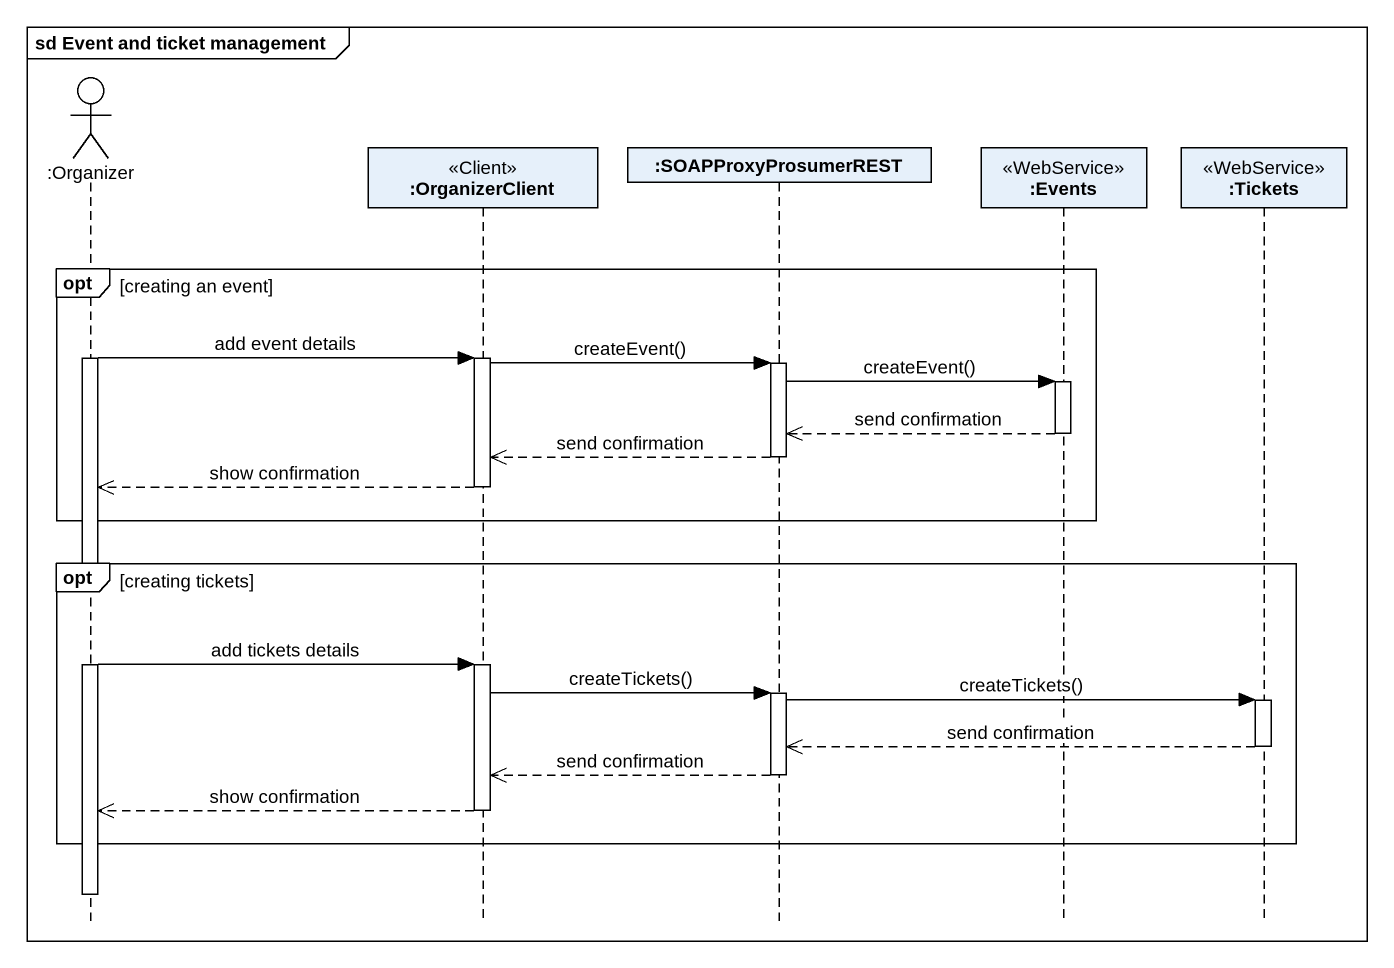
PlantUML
@startuml
mainframe sd Event and ticket management
hide footbox
actor ":Organizer" as Organizer
participant ":OrganizerClient" as OrganizerClient <<Client>>
participant ":SOAPProxyProsumerREST" as SOAPProxyProsumerREST
participant ":Events" as Events <<WebService>>
participant ":Tickets" as Tickets <<WebService>>

opt creating an event
  activate Organizer
  Organizer -> OrganizerClient : add event details
  activate OrganizerClient
  OrganizerClient -> SOAPProxyProsumerREST : createEvent()
  activate SOAPProxyProsumerREST
  SOAPProxyProsumerREST -> Events : createEvent()
  activate Events
  Events -->> SOAPProxyProsumerREST : send confirmation
  deactivate Events
  SOAPProxyProsumerREST -->> OrganizerClient : send confirmation
  deactivate SOAPProxyProsumerREST
  OrganizerClient -->> Organizer : show confirmation
  deactivate OrganizerClient
end
opt creating tickets
  Organizer -> OrganizerClient : add tickets details
  activate OrganizerClient
  OrganizerClient -> SOAPProxyProsumerREST : createTickets()
  activate SOAPProxyProsumerREST
  SOAPProxyProsumerREST -> Tickets : createTickets()
  activate Tickets
  Tickets -->> SOAPProxyProsumerREST : send confirmation
  deactivate Tickets
  SOAPProxyProsumerREST -->> OrganizerClient : send confirmation
  deactivate SOAPProxyProsumerREST
  OrganizerClient -->> Organizer : show confirmation
  deactivate OrganizerClient
end
deactivate Organizer
@enduml
